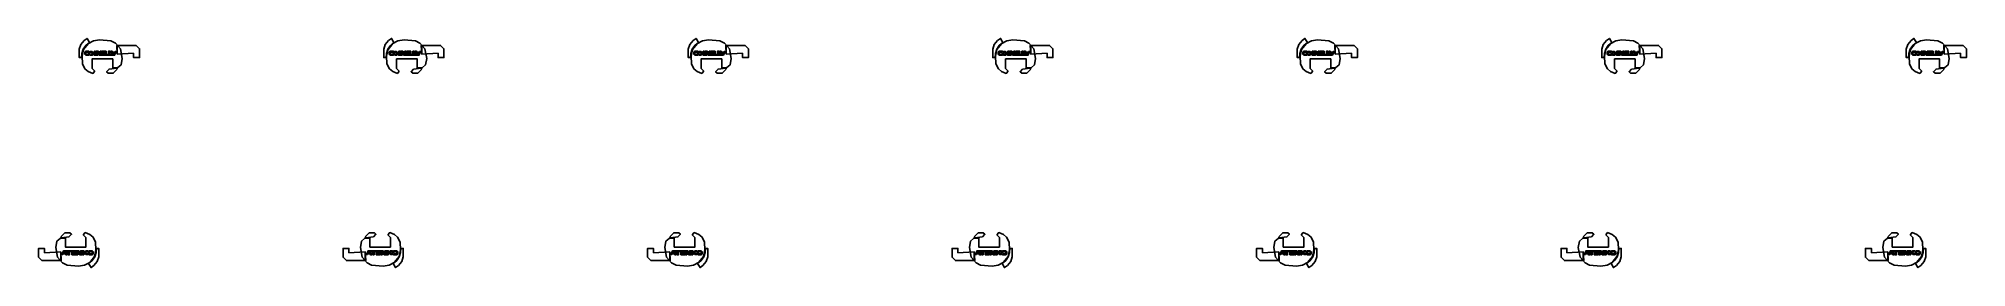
# Model space of a CAD drawing. Extents: x 3.61 to 9.31, y 2.89 to 3.57.
import ezdxf

# ---------------------------------------------------------------- set-up
doc = ezdxf.new("R2010")
doc.units = 0
doc.layers.add('ATK_Panel', color=7, linetype='Continuous')

# ---------------------------------------------------------------- blocks, each defined once
blk = doc.blocks.new('ATK_Union10004220')
for points, elevation in [([(-0.0169, 0.0378), (-0.0113, 0.044), (0.0025, 0.0388), (0.012, 0.0304), (0.0194, 0.0152), (0.0204, -0.007), (0.0163, -0.0264), (0.0019, -0.0449), (-0.0129, -0.0527), (-0.031, -0.055), (-0.0647, -0.0527), (-0.0781, -0.0459), (-0.0929, -0.0286), (-0.098, -0.0001), (-0.095, 0.0186), (-0.0853, 0.0266), (-0.07, 0.028), (-0.07, 0.001), (-0.009, 0.001), (-0.009, 0.0292)], 0.12), ([(-0.0834, 0.0319), (-0.0715, 0.0438), (-0.0567, 0.0438), (-0.0518, 0.0389), (-0.0595, 0.0312), (-0.0818, 0.0285)], 0.12), ([(-0.1318, -0.0161), (-0.1318, -0.0028), (-0.1492, -0.0028), (-0.1492, -0.0288), (-0.1392, -0.0388), (-0.0822, -0.0388), (-0.0835, -0.013), (-0.1318, -0.0161)], 0.1261), ([(-0.0772, -0.0213), (-0.0813, -0.0214), (-0.0753, -0.0096), (-0.0524, -0.0096), (-0.0524, -0.0123), (-0.0575, -0.0123), (-0.0575, -0.0216), (-0.0616, -0.0216), (-0.0616, -0.0125), (-0.0689, -0.0125), (-0.0642, -0.0217), (-0.0681, -0.0217), (-0.0691, -0.0194), (-0.0766, -0.0194)], 0.15), ([(-0.0753, -0.0168), (-0.0726, -0.0119), (-0.0704, -0.0168)], 0.15), ([(-0.0509, -0.0216), (-0.0509, -0.0097), (-0.0384, -0.0097), (-0.0384, -0.0123), (-0.0474, -0.0123), (-0.0474, -0.0143), (-0.0393, -0.0143), (-0.0393, -0.0165), (-0.0475, -0.0165), (-0.0475, -0.019), (-0.0385, -0.019), (-0.0385, -0.0216)], 0.15), ([(-0.0367, -0.0216), (-0.037, -0.0096), (-0.0307, -0.0096), (-0.0251, -0.0185), (-0.0251, -0.0096), (-0.0212, -0.0096), (-0.0212, -0.0217), (-0.0273, -0.0217), (-0.0332, -0.0126), (-0.0332, -0.0216)], 0.15), ([(-0.0194, -0.0215), (-0.0194, -0.0097), (-0.0155, -0.0097), (-0.0155, -0.0141), (-0.0174, -0.017), (-0.0088, -0.0096), (-0.0039, -0.0096), (-0.0111, -0.0153), (-0.0034, -0.0212), (-0.0083, -0.0212), (-0.014, -0.0169), (-0.0157, -0.0169), (-0.0157, -0.0216)], 0.15), ([(0.0221, -0.0028), (0.0287, -0.0028), (0.0287, -0.0275), (0.0242, -0.0413), (0.0147, -0.0535), (0.0059, -0.0596), (-0.0013, -0.0475), (0.0094, -0.0388), (0.0169, -0.0275), (0.0211, -0.0151)], 0.12)]:
    blk.add_lwpolyline(points, close=True, dxfattribs=dict(elevation=elevation))
at = {"elevation": 0.15}
for points in [[(-0.0027, -0.0192), (-0.0027, -0.0126), (0.0003, -0.0097), (0.0093, -0.0097), (0.0124, -0.0126), (0.0124, -0.0184), (0.01, -0.0215), (0.0004, -0.0215), (-0.0027, -0.0192)], [(0.0011, -0.0182), (0.0011, -0.0135), (0.0021, -0.0123), (0.0077, -0.0123), (0.0091, -0.0134), (0.0091, -0.0179), (0.0081, -0.0192), (0.0025, -0.0192), (0.0011, -0.0182)]]:
    blk.add_lwpolyline(points, dxfattribs=at)
for points, invisible_edges in [([(-0.098, -0.0001, 0.15), (-0.07, 0.001, 0.15), (-0.07, 0.028, 0.15), (-0.0853, 0.0266, 0.15)], 9), ([(-0.098, -0.0001, 0.12), (-0.07, 0.001, 0.12), (-0.07, 0.028, 0.12), (-0.0853, 0.0266, 0.12)], 9), ([(-0.0853, 0.0266, 0.15), (-0.095, 0.0186, 0.15), (-0.098, -0.0001, 0.15), (-0.0853, 0.0266, 0.15)], 4), ([(-0.0853, 0.0266, 0.12), (-0.095, 0.0186, 0.12), (-0.098, -0.0001, 0.12), (-0.0853, 0.0266, 0.12)], 4), ([(-0.07, 0.001, 0.15), (-0.0781, -0.0459, 0.15), (-0.0929, -0.0286, 0.15), (-0.098, -0.0001, 0.15)], 9), ([(-0.07, 0.001, 0.12), (-0.0781, -0.0459, 0.12), (-0.0929, -0.0286, 0.12), (-0.098, -0.0001, 0.12)], 9), ([(-0.0834, 0.0319, 0.15), (-0.0715, 0.0438, 0.15), (-0.0567, 0.0438, 0.15), (-0.0518, 0.0389, 0.15)], 8), ([(-0.0834, 0.0319, 0.12), (-0.0715, 0.0438, 0.12), (-0.0567, 0.0438, 0.12), (-0.0518, 0.0389, 0.12)], 8), ([(-0.0518, 0.0389, 0.15), (-0.0595, 0.0312, 0.15), (-0.0818, 0.0285, 0.15), (-0.0834, 0.0319, 0.15)], 8), ([(-0.0518, 0.0389, 0.12), (-0.0595, 0.0312, 0.12), (-0.0818, 0.0285, 0.12), (-0.0834, 0.0319, 0.12)], 8), ([(-0.07, 0.001, 0.15), (-0.0647, -0.0527, 0.15), (-0.0781, -0.0459, 0.15), (-0.07, 0.001, 0.15)], 5), ([(-0.07, 0.001, 0.12), (-0.0647, -0.0527, 0.12), (-0.0781, -0.0459, 0.12), (-0.07, 0.001, 0.12)], 5), ([(-0.009, 0.001, 0.15), (0.0019, -0.0449, 0.15), (-0.0129, -0.0527, 0.15), (-0.07, 0.001, 0.15)], 5), ([(-0.07, 0.001, 0.15), (-0.0129, -0.0527, 0.15), (-0.031, -0.055, 0.15), (-0.07, 0.001, 0.15)], 5), ([(-0.07, 0.001, 0.15), (-0.031, -0.055, 0.15), (-0.0647, -0.0527, 0.15), (-0.07, 0.001, 0.15)], 5), ([(-0.009, 0.001, 0.12), (0.0019, -0.0449, 0.12), (-0.0129, -0.0527, 0.12), (-0.07, 0.001, 0.12)], 5), ([(-0.07, 0.001, 0.12), (-0.0129, -0.0527, 0.12), (-0.031, -0.055, 0.12), (-0.07, 0.001, 0.12)], 5), ([(-0.07, 0.001, 0.12), (-0.031, -0.055, 0.12), (-0.0647, -0.0527, 0.12), (-0.07, 0.001, 0.12)], 5), ([(-0.0169, 0.0378, 0.15), (-0.0113, 0.044, 0.15), (0.0025, 0.0388, 0.15), (-0.009, 0.0292, 0.15)], 4), ([(-0.0169, 0.0378, 0.12), (-0.0113, 0.044, 0.12), (0.0025, 0.0388, 0.12), (-0.009, 0.0292, 0.12)], 4), ([(-0.009, 0.0292, 0.15), (0.0025, 0.0388, 0.15), (0.012, 0.0304, 0.15), (-0.009, 0.0292, 0.15)], 5), ([(-0.009, 0.0292, 0.12), (0.0025, 0.0388, 0.12), (0.012, 0.0304, 0.12), (-0.009, 0.0292, 0.12)], 5), ([(-0.009, 0.0292, 0.15), (0.012, 0.0304, 0.15), (0.0194, 0.0152, 0.15), (-0.009, 0.0292, 0.15)], 5), ([(-0.009, 0.0292, 0.12), (0.012, 0.0304, 0.12), (0.0194, 0.0152, 0.12), (-0.009, 0.0292, 0.12)], 5), ([(-0.009, 0.0292, 0.15), (-0.009, 0.001, 0.15), (0.0204, -0.007, 0.15), (0.0194, 0.0152, 0.15)], 10), ([(-0.009, 0.0292, 0.12), (-0.009, 0.001, 0.12), (0.0204, -0.007, 0.12), (0.0194, 0.0152, 0.12)], 10), ([(-0.009, 0.001, 0.15), (0.0204, -0.007, 0.15), (0.0163, -0.0264, 0.15), (-0.009, 0.001, 0.15)], 5), ([(-0.009, 0.001, 0.15), (0.0163, -0.0264, 0.15), (0.0019, -0.0449, 0.15), (-0.009, 0.001, 0.15)], 5), ([(-0.009, 0.001, 0.12), (0.0204, -0.007, 0.12), (0.0163, -0.0264, 0.12), (-0.009, 0.001, 0.12)], 5), ([(-0.009, 0.001, 0.12), (0.0163, -0.0264, 0.12), (0.0019, -0.0449, 0.12), (-0.009, 0.001, 0.12)], 5), ([(-0.1318, -0.0161, 0.1411), (-0.1318, -0.0028, 0.1411), (-0.1492, -0.0028, 0.1411), (-0.1492, -0.0288, 0.1411)], 8), ([(-0.1318, -0.0161, 0.1261), (-0.1318, -0.0028, 0.1261), (-0.1492, -0.0028, 0.1261), (-0.1492, -0.0288, 0.1261)], 8), ([(-0.1492, -0.0288, 0.1411), (-0.1392, -0.0388, 0.1411), (-0.1318, -0.0161, 0.1411)], 10), ([(-0.1492, -0.0288, 0.1261), (-0.1392, -0.0388, 0.1261), (-0.1318, -0.0161, 0.1261)], 10), ([(-0.0835, -0.013, 0.1411), (-0.0835, -0.0388, 0.1411), (-0.1392, -0.0388, 0.1411), (-0.1318, -0.0161, 0.1411)], 4), ([(-0.0835, -0.013, 0.1261), (-0.0835, -0.0388, 0.1261), (-0.1392, -0.0388, 0.1261), (-0.1318, -0.0161, 0.1261)], 4), ([(-0.0013, -0.0475, 0.15), (0.0059, -0.0596, 0.15), (0.0147, -0.0535, 0.15), (0.0094, -0.0388, 0.15)], 4), ([(-0.0013, -0.0475, 0.12), (0.0059, -0.0596, 0.12), (0.0147, -0.0535, 0.12), (0.0094, -0.0388, 0.12)], 4), ([(0.0094, -0.0388, 0.15), (0.0147, -0.0535, 0.15), (0.0242, -0.0413, 0.15), (0.0169, -0.0275, 0.15)], 5), ([(0.0094, -0.0388, 0.12), (0.0147, -0.0535, 0.12), (0.0242, -0.0413, 0.12), (0.0169, -0.0275, 0.12)], 5), ([(0.0169, -0.0275, 0.15), (0.0242, -0.0413, 0.15), (0.0287, -0.0275, 0.15), (0.0211, -0.0151, 0.15)], 5), ([(0.0169, -0.0275, 0.12), (0.0242, -0.0413, 0.12), (0.0287, -0.0275, 0.12), (0.0211, -0.0151, 0.12)], 5), ([(0.0211, -0.0151, 0.15), (0.0287, -0.0275, 0.15), (0.0287, -0.0028, 0.15), (0.0221, -0.0028, 0.15)], 1), ([(0.0211, -0.0151, 0.12), (0.0287, -0.0275, 0.12), (0.0287, -0.0028, 0.12), (0.0221, -0.0028, 0.12)], 1)]:
    blk.add_3dface(points, dxfattribs=dict(invisible_edges=invisible_edges))

msp = doc.modelspace()

# ---------------------------------------------------------------- block references
at = {"layer": 'ATK_Panel', "rotation": 180}
for p in [(3.76, 3.51, 2.15), (3.76, 3.51, 0.55), (4.66, 3.51, 2.15), (4.66, 3.51, 0.55), (5.56, 3.51, 2.15), (5.56, 3.51, 0.55), (6.46, 3.51, 2.15), (6.46, 3.51, 0.55), (7.36, 3.51, 2.15), (7.36, 3.51, 0.55), (8.26, 3.51, 2.15), (8.26, 3.51, 0.55), (9.16, 3.51, 2.15), (9.16, 3.51, 0.55)]:
    msp.add_blockref('ATK_Union10004220', p, dxfattribs=at)
at = {"layer": 'ATK_Panel'}
for p in [(3.76, 2.95, 2.15), (3.76, 2.95, 0.55), (4.66, 2.95, 2.15), (4.66, 2.95, 0.55), (5.56, 2.95, 2.15), (5.56, 2.95, 0.55), (6.46, 2.95, 2.15), (6.46, 2.95, 0.55), (7.36, 2.95, 2.15), (7.36, 2.95, 0.55), (8.26, 2.95, 2.15), (8.26, 2.95, 0.55), (9.16, 2.95, 2.15), (9.16, 2.95, 0.55)]:
    msp.add_blockref('ATK_Union10004220', p, dxfattribs=at)

doc.saveas('drawing.dxf')
